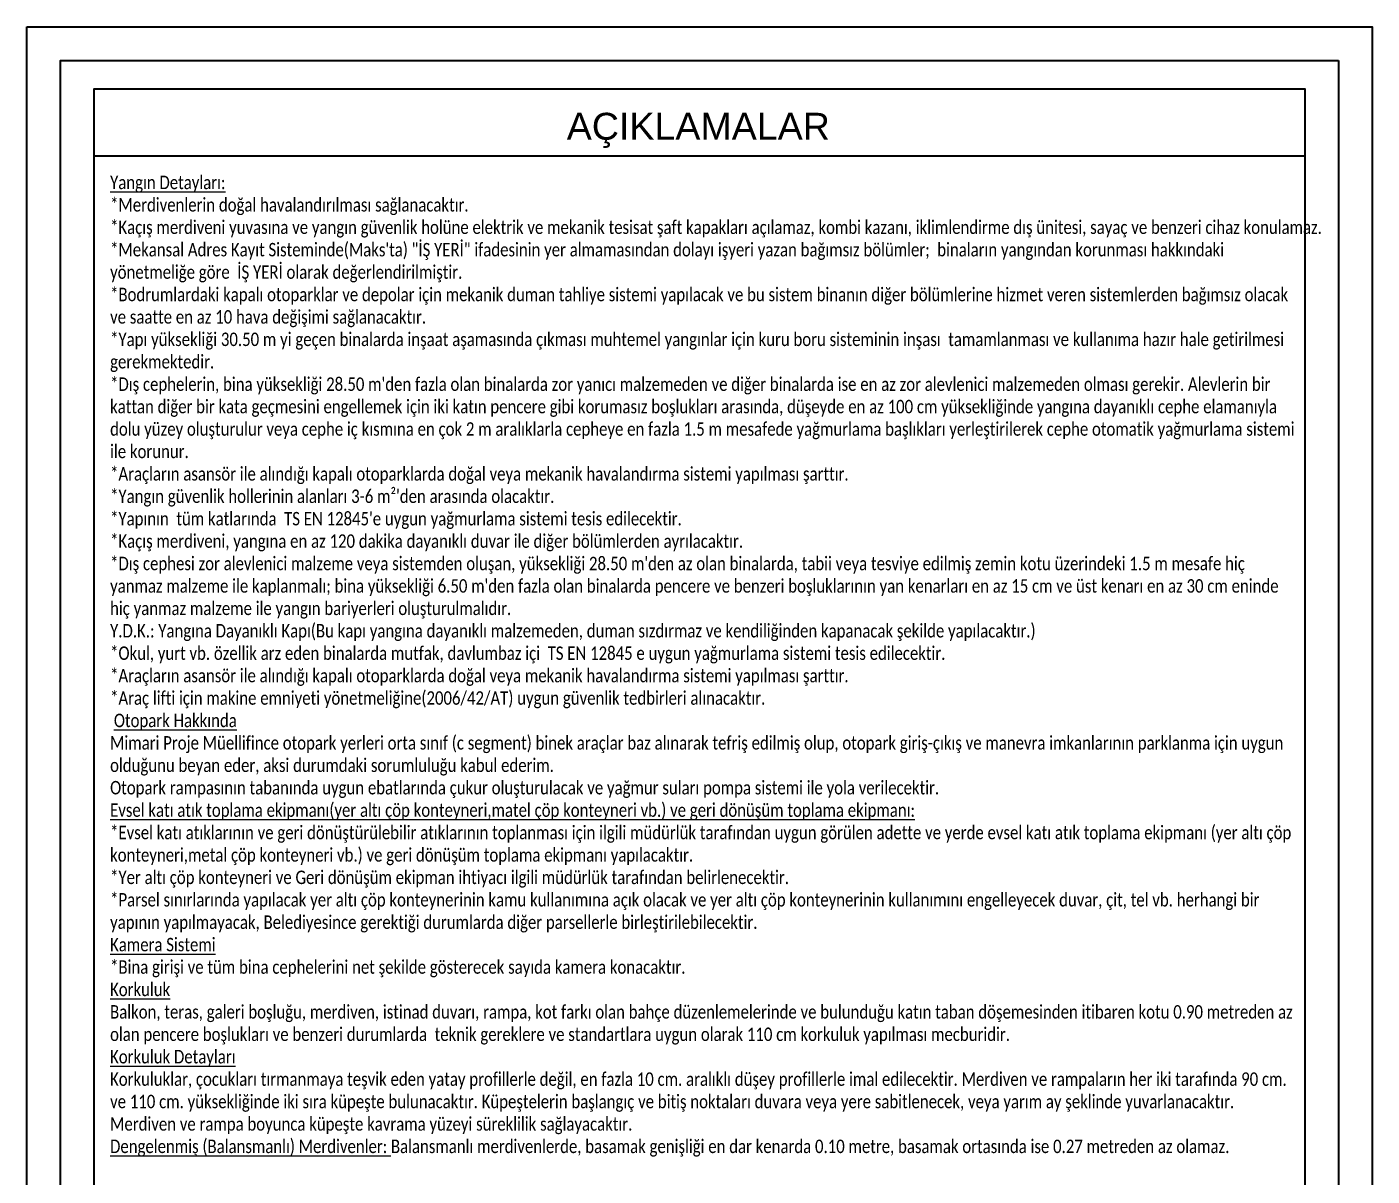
# Model space of a CAD drawing. Header units: metres. Extents: x 14968 to 56958, y -40276 to -31129.
# Drawn here: x 14968 to 16968, y -36185 to -34476 of the extents above; entities that cross this region are included whole.
import ezdxf
from ezdxf.enums import TextEntityAlignment as Align

# ---------------------------------------------------------------- set-up
doc = ezdxf.new("R2010")
doc.units = ezdxf.units.M
for name, color, linetype, lineweight in [('A YAZI VAZ', 7, 'Continuous', 13), ('YAZI', 41, 'Continuous', 20), ('çerçeve-şablon', 145, 'Continuous', 25)]:
    doc.layers.add(name, color=color, linetype=linetype, lineweight=lineweight)
doc.styles.add('STYLE3', font='arial.ttf', dxfattribs={"width": 0.8, "height": 20})

msp = doc.modelspace()

# ---------------------------------------------------------------- linework, layer by layer
at = {"layer": 'çerçeve-şablon', "color": 161}
msp.add_line((15068.2, -34667.6), (16868.2, -34667.6), dxfattribs=at)
for points in [[(14968.2, -34475.8), (16968.2, -34475.8), (16968.1, -40275.8), (14968.1, -40275.8)], [(16918.2, -34525.8), (16918.1, -40225.8), (15018.1, -40225.8), (15018.2, -34525.8)]]:
    msp.add_lwpolyline(points, close=True, dxfattribs=at)
at = {"layer": 'çerçeve-şablon', "color": 6}
msp.add_lwpolyline([(15068.2, -36891.6), (15068.2, -34568), (16868.2, -34568), (16868.2, -36891.6)], close=True, dxfattribs=at)

# ---------------------------------------------------------------- texts
at = {"layer": 'A YAZI VAZ', "insert": (15970.2, -34697.1), "char_height": 24, "width": 1756.76, "attachment_point": 2, "rotation": 359.9996, "style": 'STYLE3'}
msp.add_mtext('\\pxql;{\\fCalibri|b0|i0|c162|p34;\\H0.8333x;\\C0;\\LYangın Detayları:\\P\\l*Merdivenlerin doğal havalandırılması sağlanacaktır.\\~\\~\\~ \\P*Kaçış merdiveni yuvasına ve yangın güvenlik holüne elektrik ve mekanik tesisat şaft kapakları açılamaz, kombi kazanı, iklimlendirme dış ünitesi, sayaç ve benzeri cihaz konulamaz.\\P*Mekansal Adres Kayıt Sisteminde(Maks\'ta) "İŞ YERİ" ifadesinin yer almamasından dolayı işyeri yazan bağımsız bölümler; \\~binaların yangından korunması hakkındaki yönetmeliğe göre\\~ İŞ YERİ olarak değerlendirilmiştir.\\P*Bodrumlardaki kapalı otoparklar ve depolar için mekanik duman tahliye sistemi yapılacak ve bu sistem binanın diğer bölümlerine hizmet veren sistemlerden bağımsız olacak ve saatte en az 10 hava değişimi sağlanacaktır.\\P*Yapı yüksekliği 30.50 m yi geçen binalarda inşaat aşamasında çıkması muhtemel yangınlar için kuru boru sisteminin inşası\\~ tamamlanması ve kullanıma hazır hale getirilmesi gerekmektedir.\\P*Dış cephelerin, bina yüksekliği 28.50 m\'den fazla olan binalarda zor yanıcı malzemeden ve diğer binalarda ise en az zor alevlenici malzemeden olması gerekir. Alevlerin bir kattan diğer bir kata geçmesini engellemek için iki katın pencere gibi korumasız boşlukları arasında, düşeyde en az 100 cm yüksekliğinde yangına dayanıklı cephe elamanıyla dolu yüzey oluşturulur veya cephe iç kısmına en çok 2 m aralıklarla cepheye en fazla 1.5 m mesafede yağmurlama başlıkları yerleştirilerek cephe otomatik yağmurlama sistemi ile korunur.\\P*Araçların asansör ile alındığı kapalı otoparklarda doğal veya mekanik havalandırma sistemi yapılması şarttır.\\P*Yangın güvenlik hollerinin alanları 3-6 m²\'den arasında olacaktır.\\P*Yapının  tüm katlarında  TS EN 12845\'e uygun yağmurlama sistemi tesis edilecektir.\\P*Kaçış merdiveni, yangına en az 120 dakika dayanıklı duvar ile diğer bölümlerden ayrılacaktır.\\P*Dış cephesi zor alevlenici malzeme veya sistemden oluşan, yüksekliği 28.50 m\'den az olan binalarda, tabii veya tesviye edilmiş zemin kotu üzerindeki 1.5 m mesafe hiç yanmaz malzeme ile kaplanmalı; bina yüksekliği 6.50 m\'den fazla olan binalarda pencere ve benzeri boşluklarının yan kenarları en az 15 cm ve üst kenarı en az 30 cm eninde hiç yanmaz malzeme ile yangın bariyerleri oluşturulmalıdır.\\PY.D.K.: Yangına Dayanıklı Kapı(Bu kapı yangına dayanıklı malzemeden, duman sızdırmaz ve kendiliğinden kapanacak şekilde yapılacaktır.) \\P*Okul, yurt vb. özellik arz eden binalarda mutfak, davlumbaz içi  TS EN 12845 e uygun yağmurlama sistemi tesis edilecektir.\\P*Araçların asansör ile alındığı kapalı otoparklarda doğal veya mekanik havalandırma sistemi yapılması şarttır.\\P*Araç lifti için makine emniyeti yönetmeliğine(2006/42/AT) uygun güvenlik tedbirleri alınacaktır.\\P \\LOtopark Hakkında\\P\\lMimari Proje Müellifince otopark yerleri orta sınıf (c segment) binek araçlar baz alınarak tefriş edilmiş olup, otopark giriş-çıkış ve manevra imkanlarının parklanma için uygun olduğunu beyan eder, aksi durumdaki sorumluluğu kabul ederim.\\POtopark rampasının tabanında uygun ebatlarında çukur oluşturulacak ve yağmur suları pompa sistemi ile yola verilecektir.\\P\\LEvsel katı atık toplama ekipmanı(yer altı çöp konteyneri,matel çöp konteyneri vb.) ve geri dönüşüm toplama ekipmanı:\\P\\l*Evsel katı atıklarının ve geri dönüştürülebilir atıklarının toplanması için ilgili müdürlük tarafından uygun görülen adette ve yerde evsel katı atık toplama ekipmanı (yer altı çöp konteyneri,metal çöp konteyneri vb.) ve geri dönüşüm toplama ekipmanı yapılacaktır.\\P*Yer altı çöp konteyneri ve Geri dönüşüm ekipman ihtiyacı ilgili müdürlük tarafından belirlenecektir.\\P*Parsel sınırlarında yapılacak yer altı çöp konteynerinin kamu kullanımına açık olacak ve yer altı çöp konteynerinin kullanımını engelleyecek duvar, çit, tel vb. herhangi bir yapının yapılmayacak, Belediyesince gerektiği durumlarda diğer parsellerle birleştirilebilecektir.\\P\\LKamera Sistemi\\P\\l*Bina girişi ve tüm bina cephelerini net şekilde gösterecek sayıda kamera konacaktır.\\P\\LKorkuluk\\P\\lBalkon, teras, galeri boşluğu, merdiven, istinad duvarı, rampa, kot farkı olan bahçe düzenlemelerinde ve bulunduğu katın taban döşemesinden itibaren kotu 0.90 metreden az olan pencere boşlukları ve benzeri durumlarda  teknik gereklere ve standartlara uygun olarak 110 cm korkuluk yapılması mecburidir.\\P\\C7;\\LKorkuluk Detayları\\P\\lKorkuluklar, çocukları tırmanmaya teşvik eden yatay profillerle değil, en fazla 10 cm. aralıklı düşey profillerle imal edilecektir. Merdiven ve rampaların her iki tarafında 90 cm. ve 110 cm. yüksekliğinde iki sıra küpeşte bulunacaktır. Küpeştelerin başlangıç ve bitiş noktaları duvara veya yere sabitlenecek, veya yarım ay şeklinde yuvarlanacaktır. Merdiven ve rampa boyunca küpeşte kavrama yüzeyi süreklilik sağlayacaktır.\\P\\C0;\\LDengelenmiş (Balansmanlı) Merdivenler:\\l Balansmanlı merdivenlerde, basamak genişliği en dar kenarda 0.10 metre, basamak ortasında ise 0.27 metreden az olamaz.}', dxfattribs=at)
at = {"layer": 'YAZI', "style": 'STYLE3'}
msp.add_text('AÇIKLAMALAR', height=40, rotation=359.9996, dxfattribs=at).set_placement((15966.4, -34643.6), align=Align.CENTER)

doc.saveas('drawing.dxf')
